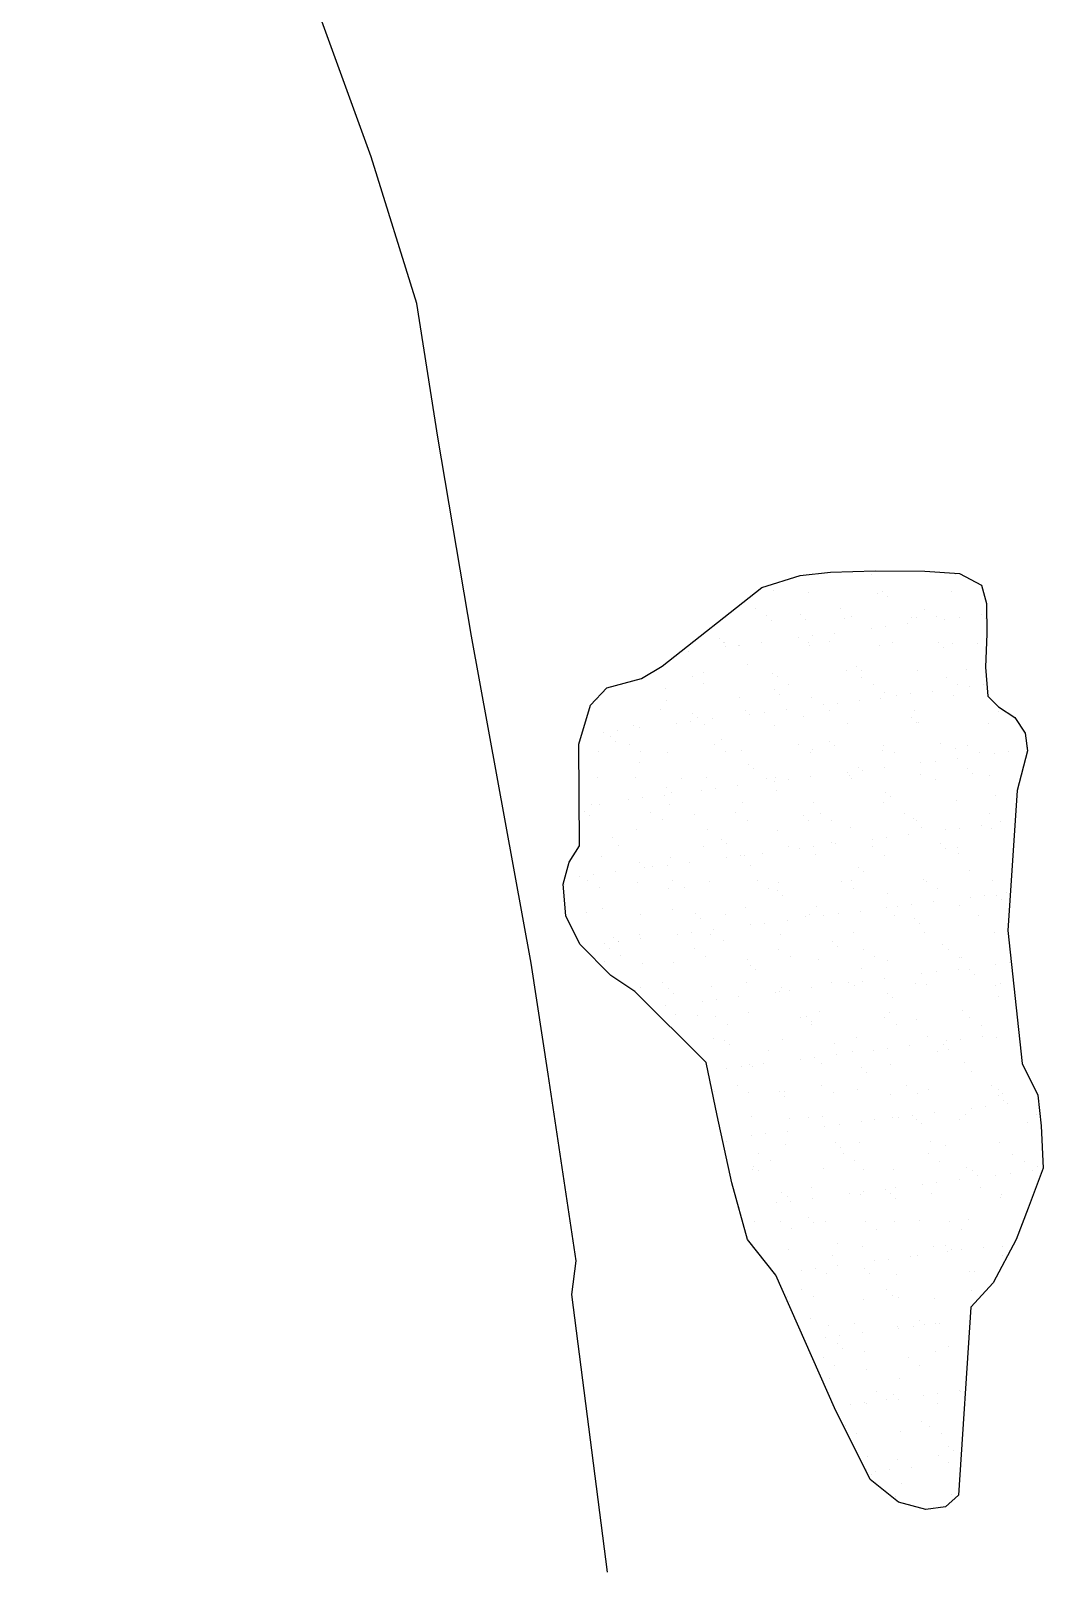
# Model space of a CAD drawing. Header units: metres. Extents: x 333536 to 337815, y 1785626 to 1790023.
# Drawn here: x 333536 to 334281, y 1787488 to 1788621 of the extents above; entities that cross this region are included whole.
import ezdxf

# ---------------------------------------------------------------- set-up
doc = ezdxf.new("R2010")
doc.units = ezdxf.units.M
doc.layers.add('SAND DUNES', color=42, linetype='Continuous')

msp = doc.modelspace()

# ---------------------------------------------------------------- linework, layer by layer
at = {"color": 3}
msp.add_lwpolyline([(333960.7, 1787486), (333934.5, 1787690.3), (333937.6, 1787715.2), (333916.9, 1787852.7), (333904.5, 1787934.4), (333860.7, 1788175), (333835.7, 1788321.5), (333820.4, 1788419.8), (333786.7, 1788527.8), (333698.5, 1788771), (333594.2, 1789058.5), (333536.2, 1789530.1)], dxfattribs=at)
at = {"layer": 'SAND DUNES'}
for p, q in [((334102.5, 1788219.6), (334124.9, 1788222.1)), ((334124.9, 1788222.1), (334157.8, 1788223)), ((334157.8, 1788223), (334194.3, 1788222.8)), ((334194.3, 1788222.8), (334219.8, 1788221.1)), ((334000.9, 1788153), (334074.3, 1788210.9)), ((334074.3, 1788210.9), (334102.5, 1788219.6)), ((334219.8, 1788221.1), (334236, 1788212.6)), ((334236, 1788212.6), (334239.5, 1788199.1)), ((334239.5, 1788199.1), (334239.9, 1788176.7)), ((334239.9, 1788176.7), (334238.8, 1788152.2)), ((333960.2, 1788137), (333985.8, 1788143.7)), ((333985.8, 1788143.7), (334000.9, 1788153)), ((334238.8, 1788152.2), (334240.7, 1788130.8)), ((333948.1, 1788124.1), (333960.2, 1788137)), ((333939.6, 1788095.4), (333948.1, 1788124.1)), ((334240.7, 1788130.8), (334248.5, 1788122.9)), ((334248.5, 1788122.9), (334260.5, 1788115)), ((334260.5, 1788115), (334268.2, 1788103.5)), ((334268.2, 1788103.5), (334269.7, 1788090.5)), ((333940.2, 1788020.6), (333939.6, 1788095.4)), ((334269.7, 1788090.5), (334262.2, 1788061.3)), ((334262.2, 1788061.3), (334255.4, 1787958.4)), ((333932.4, 1788008.7), (333940.2, 1788020.6)), ((333928.1, 1787992.5), (333932.4, 1788008.7)), ((333930, 1787969.1), (333928.1, 1787992.5)), ((333940.4, 1787948.2), (333930, 1787969.1)), ((334255.4, 1787958.4), (334265.8, 1787860.4)), ((333963.2, 1787925.1), (333940.4, 1787948.2)), ((333980.9, 1787913.5), (333963.2, 1787925.1)), ((334033.2, 1787861.1), (333980.9, 1787913.5)), ((334041.4, 1787822.2), (334033.2, 1787861.1)), ((334265.8, 1787860.4), (334277.4, 1787837.2)), ((334277.4, 1787837.2), (334279.9, 1787814.6)), ((334052.2, 1787772.5), (334041.4, 1787822.2)), ((334279.9, 1787814.6), (334281.4, 1787783.3)), ((334281.4, 1787783.3), (334270.4, 1787754)), ((334063.7, 1787730.9), (334052.2, 1787772.5)), ((334270.4, 1787754), (334261.5, 1787730.8)), ((334084.5, 1787704.7), (334063.7, 1787730.9)), ((334261.5, 1787730.8), (334244.6, 1787698.9)), ((334127.8, 1787607), (334084.5, 1787704.7)), ((334244.6, 1787698.9), (334228.2, 1787681.1)), ((334228.2, 1787681.1), (334218.9, 1787542.8)), ((334154, 1787554.3), (334127.8, 1787607)), ((334174.8, 1787537.5), (334154, 1787554.3)), ((334218.9, 1787542.8), (334209.4, 1787534.1)), ((334195, 1787532.2), (334174.8, 1787537.5)), ((334209.4, 1787534.1), (334195, 1787532.2))]:
    msp.add_line(p, q, dxfattribs=at)
at = {"layer": 'SAND DUNES', "linetype": 'Continuous'}
for p, q in [((334154.7, 1788220.3), (334154.7, 1788220.3)), ((334217, 1788220.1), (334217, 1788220.1)), ((334083.2, 1788208.9), (334083.2, 1788208.9)), ((334108.5, 1788206.9), (334108.5, 1788206.9)), ((334159.6, 1788206.4), (334159.6, 1788206.4)), ((334163.3, 1788207.8), (334163.3, 1788207.8)), ((334166.9, 1788204.4), (334166.9, 1788204.4)), ((334213.6, 1788208.1), (334213.6, 1788208.1)), ((334069.6, 1788195.3), (334069.6, 1788195.3)), ((334078, 1788189.9), (334078, 1788189.9)), ((334103, 1788190.6), (334103, 1788190.6)), ((334131.9, 1788195.1), (334131.9, 1788195.1)), ((334135.4, 1788188), (334135.4, 1788188)), ((334140.3, 1788189.7), (334140.3, 1788189.7)), ((334184.2, 1788188.4), (334184.2, 1788188.4)), ((334187.8, 1788188.4), (334187.8, 1788188.4)), ((334194.2, 1788194.9), (334194.2, 1788194.9)), ((334202.6, 1788189.5), (334202.6, 1788189.5)), ((334219.4, 1788188.7), (334219.4, 1788188.7)), ((334235.7, 1788190.8), (334235.7, 1788190.8)), ((334238.9, 1788187.9), (334238.9, 1788187.9)), ((334081.4, 1788186.4), (334081.4, 1788186.4)), ((334106.7, 1788187.2), (334106.7, 1788187.2)), ((334127.9, 1788177.2), (334127.9, 1788177.2)), ((334155.1, 1788180.6), (334155.1, 1788180.6)), ((334165.5, 1788181.9), (334165.5, 1788181.9)), ((334181.8, 1788184), (334181.8, 1788184)), ((334209, 1788187.4), (334209, 1788187.4)), ((334042.8, 1788173.4), (334042.8, 1788173.4)), ((334046, 1788170.6), (334046, 1788170.6)), ((334046.5, 1788170), (334046.5, 1788170)), ((334047.4, 1788167.1), (334047.4, 1788167.1)), ((334057.2, 1788168), (334057.2, 1788168)), ((334057.8, 1788168.4), (334057.8, 1788168.4)), ((334074, 1788170.4), (334074, 1788170.4)), ((334101.2, 1788173.8), (334101.2, 1788173.8)), ((334108.3, 1788170.4), (334108.3, 1788170.4)), ((334109.5, 1788168.4), (334109.5, 1788168.4)), ((334111.6, 1788175.2), (334111.6, 1788175.2)), ((334124, 1788171.1), (334124, 1788171.1)), ((334160.7, 1788167.9), (334160.7, 1788167.9)), ((334170.6, 1788170.2), (334170.6, 1788170.2)), ((334204.1, 1788170), (334204.1, 1788170)), ((334207.7, 1788166.6), (334207.7, 1788166.6)), ((334214.7, 1788169.5), (334214.7, 1788169.5)), ((334232.8, 1788169.9), (334232.8, 1788169.9)), ((334020.2, 1788163.6), (334020.2, 1788163.6)), ((334063.8, 1788153.9), (334063.8, 1788153.9)), ((334023.2, 1788145.4), (334023.2, 1788145.4)), ((334031.3, 1788148.4), (334031.3, 1788148.4)), ((334082.4, 1788147.8), (334082.4, 1788147.8)), ((334085.5, 1788145.2), (334085.5, 1788145.2)), ((334136.4, 1788149.5), (334136.4, 1788149.5)), ((334143.8, 1788152.8), (334143.8, 1788152.8)), ((334147.5, 1788149.4), (334147.5, 1788149.4)), ((334147.8, 1788144.9), (334147.8, 1788144.9)), ((334188.8, 1788149.9), (334188.8, 1788149.9)), ((334210.1, 1788144.7), (334210.1, 1788144.7)), ((334225, 1788150.6), (334225, 1788150.6)), ((334003.6, 1788136.7), (334003.6, 1788136.7)), ((334031.6, 1788140), (334031.6, 1788140)), ((334083.6, 1788135.6), (334083.6, 1788135.6)), ((334087.3, 1788132.2), (334087.3, 1788132.2)), ((334093.9, 1788139.7), (334093.9, 1788139.7)), ((334156.2, 1788139.5), (334156.2, 1788139.5)), ((334164.8, 1788133.3), (334164.8, 1788133.3)), ((334173.3, 1788131.2), (334173.3, 1788131.2)), ((334183.7, 1788132.5), (334183.7, 1788132.5)), ((334200, 1788134.5), (334200, 1788134.5)), ((334218.5, 1788139.3), (334218.5, 1788139.3)), ((334227.1, 1788138), (334227.1, 1788138)), ((334237.6, 1788139.3), (334237.6, 1788139.3)), ((333953, 1788128.4), (333953, 1788128.4)), ((333999.6, 1788120.7), (333999.6, 1788120.7)), ((334004.2, 1788127.8), (334004.2, 1788127.8)), ((334058.2, 1788129.5), (334058.2, 1788129.5)), ((334061.9, 1788120.5), (334061.9, 1788120.5)), ((334092.2, 1788121), (334092.2, 1788121)), ((334110.6, 1788129.9), (334110.6, 1788129.9)), ((334119.4, 1788124.4), (334119.4, 1788124.4)), ((334124.2, 1788120.2), (334124.2, 1788120.2)), ((334129.8, 1788125.7), (334129.8, 1788125.7)), ((334146.1, 1788127.8), (334146.1, 1788127.8)), ((334161.7, 1788129.3), (334161.7, 1788129.3)), ((334186.4, 1788120), (334186.4, 1788120)), ((334215.7, 1788131), (334215.7, 1788131)), ((333980, 1788109.5), (333980, 1788109.5)), ((334011.6, 1788110.8), (334011.6, 1788110.8)), ((334022.1, 1788112.1), (334022.1, 1788112.1)), ((334023.4, 1788118.3), (334023.4, 1788118.3)), ((334027.1, 1788114.9), (334027.1, 1788114.9)), ((334032.3, 1788109.8), (334032.3, 1788109.8)), ((334038.3, 1788114.2), (334038.3, 1788114.2)), ((334065.5, 1788117.6), (334065.5, 1788117.6)), ((334075.9, 1788118.9), (334075.9, 1788118.9)), ((334083.5, 1788109.3), (334083.5, 1788109.3)), ((334104.6, 1788116.1), (334104.6, 1788116.1)), ((334137.5, 1788111), (334137.5, 1788111)), ((334184.6, 1788115), (334184.6, 1788115)), ((334188.3, 1788111.6), (334188.3, 1788111.6)), ((334189.8, 1788111.3), (334189.8, 1788111.3)), ((334241, 1788110.8), (334241, 1788110.8)), ((334248.7, 1788119.8), (334248.7, 1788119.8)), ((333957.8, 1788104), (333957.8, 1788104)), ((333963.2, 1788101.1), (333963.2, 1788101.1)), ((333966.8, 1788097.7), (333966.8, 1788097.7)), ((333968.2, 1788105.3), (333968.2, 1788105.3)), ((333984.5, 1788107.4), (333984.5, 1788107.4)), ((334044.4, 1788098.9), (334044.4, 1788098.9)), ((334124.4, 1788097.8), (334124.4, 1788097.8)), ((333954.1, 1788089.8), (333954.1, 1788089.8)), ((333976.8, 1788095.5), (333976.8, 1788095.5)), ((333985.2, 1788090), (333985.2, 1788090)), ((334005.2, 1788089.3), (334005.2, 1788089.3)), ((334039.1, 1788095.2), (334039.1, 1788095.2)), ((334047.5, 1788089.8), (334047.5, 1788089.8)), ((334059.2, 1788090.9), (334059.2, 1788090.9)), ((334101.4, 1788095), (334101.4, 1788095)), ((334109.8, 1788089.6), (334109.8, 1788089.6)), ((334111.6, 1788091.3), (334111.6, 1788091.3)), ((334128.1, 1788094.4), (334128.1, 1788094.4)), ((334162.8, 1788090.8), (334162.8, 1788090.8)), ((334163.7, 1788094.8), (334163.7, 1788094.8)), ((334172.1, 1788089.3), (334172.1, 1788089.3)), ((334205.6, 1788095.6), (334205.6, 1788095.6)), ((334216.8, 1788092.4), (334216.8, 1788092.4)), ((334225.9, 1788094.5), (334225.9, 1788094.5)), ((334234.3, 1788089.1), (334234.3, 1788089.1)), ((334245.3, 1788088.5), (334245.3, 1788088.5)), ((334255.7, 1788089.8), (334255.7, 1788089.8)), ((334269.1, 1788092.8), (334269.1, 1788092.8)), ((333984.2, 1788081.7), (333984.2, 1788081.7)), ((334064.2, 1788080.6), (334064.2, 1788080.6)), ((334067.8, 1788077.2), (334067.8, 1788077.2)), ((334137.6, 1788074.9), (334137.6, 1788074.9)), ((334145.4, 1788078.3), (334145.4, 1788078.3)), ((334148, 1788076.2), (334148, 1788076.2)), ((334164.2, 1788078.3), (334164.2, 1788078.3)), ((334191.4, 1788081.7), (334191.4, 1788081.7)), ((334201.9, 1788083), (334201.9, 1788083)), ((334218.1, 1788085.1), (334218.1, 1788085.1)), ((334225.4, 1788077.2), (334225.4, 1788077.2)), ((333953.2, 1788070.8), (333953.2, 1788070.8)), ((333981, 1788070.9), (333981, 1788070.9)), ((334004, 1788063.3), (334004, 1788063.3)), ((334015.5, 1788070.5), (334015.5, 1788070.5)), ((334033.4, 1788071.3), (334033.4, 1788071.3)), ((334056.5, 1788064.7), (334056.5, 1788064.7)), ((334077.7, 1788070.3), (334077.7, 1788070.3)), ((334083.7, 1788068.1), (334083.7, 1788068.1)), ((334084.5, 1788070.8), (334084.5, 1788070.8)), ((334094.1, 1788069.5), (334094.1, 1788069.5)), ((334110.4, 1788071.5), (334110.4, 1788071.5)), ((334138.5, 1788072.4), (334138.5, 1788072.4)), ((334140, 1788070.1), (334140, 1788070.1)), ((334190.9, 1788072.8), (334190.9, 1788072.8)), ((334202.3, 1788069.8), (334202.3, 1788069.8)), ((334229.1, 1788073.8), (334229.1, 1788073.8)), ((334242.1, 1788072.3), (334242.1, 1788072.3)), ((333975.9, 1788054.6), (333975.9, 1788054.6)), ((333986.4, 1788055.9), (333986.4, 1788055.9)), ((334002.6, 1788057.9), (334002.6, 1788057.9)), ((334007.6, 1788059.9), (334007.6, 1788059.9)), ((334029.8, 1788061.4), (334029.8, 1788061.4)), ((334040.2, 1788062.7), (334040.2, 1788062.7)), ((334060.3, 1788052.4), (334060.3, 1788052.4)), ((334085.2, 1788061.1), (334085.2, 1788061.1)), ((334112.6, 1788052.8), (334112.6, 1788052.8)), ((334163.8, 1788052.2), (334163.8, 1788052.2)), ((334165.2, 1788060), (334165.2, 1788060)), ((334168.9, 1788056.6), (334168.9, 1788056.6)), ((334217.8, 1788053.9), (334217.8, 1788053.9)), ((334246.4, 1788057.8), (334246.4, 1788057.8)), ((333943.7, 1788046.1), (333943.7, 1788046.1)), ((333947.4, 1788042.7), (333947.4, 1788042.7)), ((333948.8, 1788051.1), (333948.8, 1788051.1)), ((333955.1, 1788051.3), (333955.1, 1788051.3)), ((333992.7, 1788045.3), (333992.7, 1788045.3)), ((334006.3, 1788050.7), (334006.3, 1788050.7)), ((334024.9, 1788043.9), (334024.9, 1788043.9)), ((334055, 1788045.1), (334055, 1788045.1)), ((334105, 1788042.8), (334105, 1788042.8)), ((334117.2, 1788044.8), (334117.2, 1788044.8)), ((334179.5, 1788044.6), (334179.5, 1788044.6)), ((334241.8, 1788044.4), (334241.8, 1788044.4)), ((333982, 1788032.4), (333982, 1788032.4)), ((334001.1, 1788039.9), (334001.1, 1788039.9)), ((334034.4, 1788032.7), (334034.4, 1788032.7)), ((334063.4, 1788039.6), (334063.4, 1788039.6)), ((334085.6, 1788032.2), (334085.6, 1788032.2)), ((334108.6, 1788039.4), (334108.6, 1788039.4)), ((334125.7, 1788039.4), (334125.7, 1788039.4)), ((334139.6, 1788033.9), (334139.6, 1788033.9)), ((334186.2, 1788040.5), (334186.2, 1788040.5)), ((334187.9, 1788039.2), (334187.9, 1788039.2)), ((334191.9, 1788034.2), (334191.9, 1788034.2)), ((334209.6, 1788032.3), (334209.6, 1788032.3)), ((334220, 1788033.6), (334220, 1788033.6)), ((334236.3, 1788035.6), (334236.3, 1788035.6)), ((334243.1, 1788033.7), (334243.1, 1788033.7)), ((334250.2, 1788038.9), (334250.2, 1788038.9)), ((333964.7, 1788026.7), (333964.7, 1788026.7)), ((333969.1, 1788020.6), (333969.1, 1788020.6)), ((334031.3, 1788020.4), (334031.3, 1788020.4)), ((334044.7, 1788025.5), (334044.7, 1788025.5)), ((334048.4, 1788022.1), (334048.4, 1788022.1)), ((334093.6, 1788020.1), (334093.6, 1788020.1)), ((334101.9, 1788018.7), (334101.9, 1788018.7)), ((334112.3, 1788020), (334112.3, 1788020)), ((334125.9, 1788023.3), (334125.9, 1788023.3)), ((334128.5, 1788022), (334128.5, 1788022)), ((334155.7, 1788025.5), (334155.7, 1788025.5)), ((334155.9, 1788019.9), (334155.9, 1788019.9)), ((334166.1, 1788026.8), (334166.1, 1788026.8)), ((334182.4, 1788028.8), (334182.4, 1788028.8)), ((334206, 1788022.2), (334206, 1788022.2)), ((334209.6, 1788018.8), (334209.6, 1788018.8)), ((334218.2, 1788019.7), (334218.2, 1788019.7)), ((333956.2, 1788012.7), (333956.2, 1788012.7)), ((333984.5, 1788008.3), (333984.5, 1788008.3)), ((334007.3, 1788012.2), (334007.3, 1788012.2)), ((334020.8, 1788008.5), (334020.8, 1788008.5)), ((334048, 1788011.9), (334048, 1788011.9)), ((334058.4, 1788013.2), (334058.4, 1788013.2)), ((334061.3, 1788013.8), (334061.3, 1788013.8)), ((334074.7, 1788015.3), (334074.7, 1788015.3)), ((334113.7, 1788014.2), (334113.7, 1788014.2)), ((334164.9, 1788013.7), (334164.9, 1788013.7)), ((334218.9, 1788015.3), (334218.9, 1788015.3)), ((333940.2, 1787998.3), (333940.2, 1787998.3)), ((333946.3, 1787995.3), (333946.3, 1787995.3)), ((333950.6, 1787999.6), (333950.6, 1787999.6)), ((333966.9, 1788001.7), (333966.9, 1788001.7)), ((333988.2, 1788004.9), (333988.2, 1788004.9)), ((333994.1, 1788005.1), (333994.1, 1788005.1)), ((334004.5, 1788006.4), (334004.5, 1788006.4)), ((334065.7, 1788006.1), (334065.7, 1788006.1)), ((334140.6, 1787995.3), (334140.6, 1787995.3)), ((334145.7, 1788005), (334145.7, 1788005)), ((334149.4, 1788001.6), (334149.4, 1788001.6)), ((334193, 1787995.7), (334193, 1787995.7)), ((334226.9, 1788002.8), (334226.9, 1788002.8)), ((333929.1, 1787992.2), (333929.1, 1787992.2)), ((333954.7, 1787989.9), (333954.7, 1787989.9)), ((333983.1, 1787993.8), (333983.1, 1787993.8)), ((334005.5, 1787988.9), (334005.5, 1787988.9)), ((334008.6, 1787995.1), (334008.6, 1787995.1)), ((334017, 1787989.7), (334017, 1787989.7)), ((334035.4, 1787994.2), (334035.4, 1787994.2)), ((334070.8, 1787994.9), (334070.8, 1787994.9)), ((334079.2, 1787989.5), (334079.2, 1787989.5)), ((334085.5, 1787987.8), (334085.5, 1787987.8)), ((334086.6, 1787993.7), (334086.6, 1787993.7)), ((334089.2, 1787984.4), (334089.2, 1787984.4)), ((334133.1, 1787994.7), (334133.1, 1787994.7)), ((334141.5, 1787989.2), (334141.5, 1787989.2)), ((334166.7, 1787985.5), (334166.7, 1787985.5)), ((334195.4, 1787994.4), (334195.4, 1787994.4)), ((334203.8, 1787989), (334203.8, 1787989)), ((334238.2, 1787984.1), (334238.2, 1787984.1)), ((334244.1, 1787995.2), (334244.1, 1787995.2)), ((334246.8, 1787984.4), (334246.8, 1787984.4)), ((334254.5, 1787986.2), (334254.5, 1787986.2)), ((334257.7, 1787994.2), (334257.7, 1787994.2)), ((333957.2, 1787974.2), (333957.2, 1787974.2)), ((334008.4, 1787973.7), (334008.4, 1787973.7)), ((334062.4, 1787975.3), (334062.4, 1787975.3)), ((334114.7, 1787975.7), (334114.7, 1787975.7)), ((334165.9, 1787975.2), (334165.9, 1787975.2)), ((334173.9, 1787976), (334173.9, 1787976)), ((334184.3, 1787977.3), (334184.3, 1787977.3)), ((334200.6, 1787979.4), (334200.6, 1787979.4)), ((334219.9, 1787976.8), (334219.9, 1787976.8)), ((334227.8, 1787982.8), (334227.8, 1787982.8)), ((334250.4, 1787981), (334250.4, 1787981)), ((333945.3, 1787971.7), (333945.3, 1787971.7)), ((333984.9, 1787970.4), (333984.9, 1787970.4)), ((334025.3, 1787970.5), (334025.3, 1787970.5)), ((334029, 1787967.1), (334029, 1787967.1)), ((334047.2, 1787970.2), (334047.2, 1787970.2)), ((334066.1, 1787962.4), (334066.1, 1787962.4)), ((334076.6, 1787963.8), (334076.6, 1787963.8)), ((334092.8, 1787965.8), (334092.8, 1787965.8)), ((334106.5, 1787968.3), (334106.5, 1787968.3)), ((334109.5, 1787970), (334109.5, 1787970)), ((334120, 1787969.2), (334120, 1787969.2)), ((334130.4, 1787970.5), (334130.4, 1787970.5)), ((334146.7, 1787972.6), (334146.7, 1787972.6)), ((334171.8, 1787969.7), (334171.8, 1787969.7)), ((334186.5, 1787967.2), (334186.5, 1787967.2)), ((334190.2, 1787963.8), (334190.2, 1787963.8)), ((334234.1, 1787969.5), (334234.1, 1787969.5)), ((333965.1, 1787953.3), (333965.1, 1787953.3)), ((333968.8, 1787950.2), (333968.8, 1787950.2)), ((333984.1, 1787955.3), (333984.1, 1787955.3)), ((333985.1, 1787952.2), (333985.1, 1787952.2)), ((334012.3, 1787955.6), (334012.3, 1787955.6)), ((334022.7, 1787957), (334022.7, 1787957)), ((334036.5, 1787955.7), (334036.5, 1787955.7)), ((334039, 1787959), (334039, 1787959)), ((334046.3, 1787951.1), (334046.3, 1787951.1)), ((334087.7, 1787955.1), (334087.7, 1787955.1)), ((334126.3, 1787950), (334126.3, 1787950)), ((334141.7, 1787956.8), (334141.7, 1787956.8)), ((334194, 1787957.2), (334194, 1787957.2)), ((334245.2, 1787956.6), (334245.2, 1787956.6)), ((333958.4, 1787948.9), (333958.4, 1787948.9)), ((333962.2, 1787945.2), (333962.2, 1787945.2)), ((333968.8, 1787949.9), (333968.8, 1787949.9)), ((333970.6, 1787939.8), (333970.6, 1787939.8)), ((334024.4, 1787944.9), (334024.4, 1787944.9)), ((334032.8, 1787939.5), (334032.8, 1787939.5)), ((334086.7, 1787944.7), (334086.7, 1787944.7)), ((334095.1, 1787939.3), (334095.1, 1787939.3)), ((334130, 1787946.6), (334130, 1787946.6)), ((334149, 1787944.5), (334149, 1787944.5)), ((334157.4, 1787939.1), (334157.4, 1787939.1)), ((334207.5, 1787947.7), (334207.5, 1787947.7)), ((334211.3, 1787944.3), (334211.3, 1787944.3)), ((334219.7, 1787938.8), (334219.7, 1787938.8)), ((333958.2, 1787935.6), (333958.2, 1787935.6)), ((333986.1, 1787933.9), (333986.1, 1787933.9)), ((334009.4, 1787935.1), (334009.4, 1787935.1)), ((334063.4, 1787936.8), (334063.4, 1787936.8)), ((334066.1, 1787932.7), (334066.1, 1787932.7)), ((334069.8, 1787929.3), (334069.8, 1787929.3)), ((334115.8, 1787937.1), (334115.8, 1787937.1)), ((334147.3, 1787930.5), (334147.3, 1787930.5)), ((334166.9, 1787936.6), (334166.9, 1787936.6)), ((334202.5, 1787927.9), (334202.5, 1787927.9)), ((334218.7, 1787929.9), (334218.7, 1787929.9)), ((334221, 1787938.3), (334221, 1787938.3)), ((334227.3, 1787929.4), (334227.3, 1787929.4)), ((334245.9, 1787933.4), (334245.9, 1787933.4)), ((334256.4, 1787934.7), (334256.4, 1787934.7)), ((333985.2, 1787916.7), (333985.2, 1787916.7)), ((334000.8, 1787920.2), (334000.8, 1787920.2)), ((334037.5, 1787917.1), (334037.5, 1787917.1)), ((334063.1, 1787920), (334063.1, 1787920)), ((334088.7, 1787916.6), (334088.7, 1787916.6)), ((334111, 1787916.3), (334111, 1787916.3)), ((334125.4, 1787919.8), (334125.4, 1787919.8)), ((334138.2, 1787919.8), (334138.2, 1787919.8)), ((334142.7, 1787918.2), (334142.7, 1787918.2)), ((334148.6, 1787921.1), (334148.6, 1787921.1)), ((334164.9, 1787923.1), (334164.9, 1787923.1)), ((334187.7, 1787919.6), (334187.7, 1787919.6)), ((334192.1, 1787926.6), (334192.1, 1787926.6)), ((334195.1, 1787918.6), (334195.1, 1787918.6)), ((334231, 1787926), (334231, 1787926)), ((334246.2, 1787918.1), (334246.2, 1787918.1)), ((334249.9, 1787919.3), (334249.9, 1787919.3)), ((334005.9, 1787915.5), (334005.9, 1787915.5)), ((334009.5, 1787912.1), (334009.5, 1787912.1)), ((334030.4, 1787906.2), (334030.4, 1787906.2)), ((334040.9, 1787907.5), (334040.9, 1787907.5)), ((334057.1, 1787909.6), (334057.1, 1787909.6)), ((334084.3, 1787913), (334084.3, 1787913)), ((334087.1, 1787913.3), (334087.1, 1787913.3)), ((334094.7, 1787914.3), (334094.7, 1787914.3)), ((334167.1, 1787912.2), (334167.1, 1787912.2)), ((334170.8, 1787908.8), (334170.8, 1787908.8)), ((334248.3, 1787910), (334248.3, 1787910)), ((334003.3, 1787902.8), (334003.3, 1787902.8)), ((334010.5, 1787896.6), (334010.5, 1787896.6)), ((334026.9, 1787896.1), (334026.9, 1787896.1)), ((334040.3, 1787894.8), (334040.3, 1787894.8)), ((334064.5, 1787898.2), (334064.5, 1787898.2)), ((334102.6, 1787894.5), (334102.6, 1787894.5)), ((334106.9, 1787895), (334106.9, 1787895)), ((334116.8, 1787898.6), (334116.8, 1787898.6)), ((334164.9, 1787894.3), (334164.9, 1787894.3)), ((334168, 1787898.1), (334168, 1787898.1)), ((334222, 1787899.7), (334222, 1787899.7)), ((334227.2, 1787894.1), (334227.2, 1787894.1)), ((334048.7, 1787889.4), (334048.7, 1787889.4)), ((334110.5, 1787891.6), (334110.5, 1787891.6)), ((334111, 1787889.1), (334111, 1787889.1)), ((334173.3, 1787888.9), (334173.3, 1787888.9)), ((334188.1, 1787892.7), (334188.1, 1787892.7)), ((334235.6, 1787888.7), (334235.6, 1787888.7)), ((334038.6, 1787878.6), (334038.6, 1787878.6)), ((334046.7, 1787877.7), (334046.7, 1787877.7)), ((334050.3, 1787874.3), (334050.3, 1787874.3)), ((334089.7, 1787878), (334089.7, 1787878)), ((334127.9, 1787875.5), (334127.9, 1787875.5)), ((334143.8, 1787879.7), (334143.8, 1787879.7)), ((334166.8, 1787871.6), (334166.8, 1787871.6)), ((334183, 1787873.7), (334183, 1787873.7)), ((334196.1, 1787880.1), (334196.1, 1787880.1)), ((334207.9, 1787874.4), (334207.9, 1787874.4)), ((334210.2, 1787877.1), (334210.2, 1787877.1)), ((334211.5, 1787871), (334211.5, 1787871)), ((334220.6, 1787878.4), (334220.6, 1787878.4)), ((334236.9, 1787880.5), (334236.9, 1787880.5)), ((334247.3, 1787879.5), (334247.3, 1787879.5)), ((334065.5, 1787859.7), (334065.5, 1787859.7)), ((334075.3, 1787860.1), (334075.3, 1787860.1)), ((334079, 1787869.8), (334079, 1787869.8)), ((334102.5, 1787863.5), (334102.5, 1787863.5)), ((334112.9, 1787864.8), (334112.9, 1787864.8)), ((334117.9, 1787860.1), (334117.9, 1787860.1)), ((334129.2, 1787866.9), (334129.2, 1787866.9)), ((334141.3, 1787869.6), (334141.3, 1787869.6)), ((334156.4, 1787870.3), (334156.4, 1787870.3)), ((334169, 1787859.5), (334169, 1787859.5)), ((334203.5, 1787869.4), (334203.5, 1787869.4)), ((334223.1, 1787861.2), (334223.1, 1787861.2)), ((334048.6, 1787856.7), (334048.6, 1787856.7)), ((334059, 1787858), (334059, 1787858)), ((334067.6, 1787858.3), (334067.6, 1787858.3)), ((334147.7, 1787857.2), (334147.7, 1787857.2)), ((334151.3, 1787853.8), (334151.3, 1787853.8)), ((334228.9, 1787854.9), (334228.9, 1787854.9)), ((334039.6, 1787840), (334039.6, 1787840)), ((334056.2, 1787844.6), (334056.2, 1787844.6)), ((334064.6, 1787839.2), (334064.6, 1787839.2)), ((334087.4, 1787839.9), (334087.4, 1787839.9)), ((334090.8, 1787839.5), (334090.8, 1787839.5)), ((334118.5, 1787844.4), (334118.5, 1787844.4)), ((334126.9, 1787839), (334126.9, 1787839)), ((334144.8, 1787841.2), (334144.8, 1787841.2)), ((334168.6, 1787837.7), (334168.6, 1787837.7)), ((334180.7, 1787844.1), (334180.7, 1787844.1)), ((334189.2, 1787838.7), (334189.2, 1787838.7)), ((334197.2, 1787841.5), (334197.2, 1787841.5)), ((334243, 1787843.9), (334243, 1787843.9)), ((334248.3, 1787841), (334248.3, 1787841)), ((334251.4, 1787838.5), (334251.4, 1787838.5)), ((334091.1, 1787836.5), (334091.1, 1787836.5)), ((334228.4, 1787827.6), (334228.4, 1787827.6)), ((334238.8, 1787829), (334238.8, 1787829)), ((334248.7, 1787836.6), (334248.7, 1787836.6)), ((334252.3, 1787833.2), (334252.3, 1787833.2)), ((334255.1, 1787831), (334255.1, 1787831)), ((334066.6, 1787821.1), (334066.6, 1787821.1)), ((334094.8, 1787819.7), (334094.8, 1787819.7)), ((334108.4, 1787820.5), (334108.4, 1787820.5)), ((334118.9, 1787821.5), (334118.9, 1787821.5)), ((334131.1, 1787815.4), (334131.1, 1787815.4)), ((334147.3, 1787817.4), (334147.3, 1787817.4)), ((334157.1, 1787819.4), (334157.1, 1787819.4)), ((334170.1, 1787821), (334170.1, 1787821)), ((334174.5, 1787820.9), (334174.5, 1787820.9)), ((334184.9, 1787822.2), (334184.9, 1787822.2)), ((334188.4, 1787819.4), (334188.4, 1787819.4)), ((334192.1, 1787816), (334192.1, 1787816)), ((334201.2, 1787824.2), (334201.2, 1787824.2)), ((334219.4, 1787819.2), (334219.4, 1787819.2)), ((334224.1, 1787822.6), (334224.1, 1787822.6)), ((334269.6, 1787817.2), (334269.6, 1787817.2)), ((334276.5, 1787823), (334276.5, 1787823)), ((334048.2, 1787803.3), (334048.2, 1787803.3)), ((334066.8, 1787807.3), (334066.8, 1787807.3)), ((334077.2, 1787808.6), (334077.2, 1787808.6)), ((334093.5, 1787810.6), (334093.5, 1787810.6)), ((334120.6, 1787814.1), (334120.6, 1787814.1)), ((334198.2, 1787803), (334198.2, 1787803)), ((334072.1, 1787794.4), (334072.1, 1787794.4)), ((334091.8, 1787801), (334091.8, 1787801)), ((334128.2, 1787802.2), (334128.2, 1787802.2)), ((334131.9, 1787798.8), (334131.9, 1787798.8)), ((334134.3, 1787794.2), (334134.3, 1787794.2)), ((334145.9, 1787802.6), (334145.9, 1787802.6)), ((334196.6, 1787794), (334196.6, 1787794)), ((334209.4, 1787799.9), (334209.4, 1787799.9)), ((334249.4, 1787802.5), (334249.4, 1787802.5)), ((334258.9, 1787793.7), (334258.9, 1787793.7)), ((334067.6, 1787782.6), (334067.6, 1787782.6)), ((334068, 1787784.9), (334068, 1787784.9)), ((334071.7, 1787781.5), (334071.7, 1787781.5)), ((334080.5, 1787789), (334080.5, 1787789)), ((334120, 1787783), (334120, 1787783)), ((334142.7, 1787788.8), (334142.7, 1787788.8)), ((334149.2, 1787782.7), (334149.2, 1787782.7)), ((334171.1, 1787782.4), (334171.1, 1787782.4)), ((334205, 1787788.6), (334205, 1787788.6)), ((334225.2, 1787784.1), (334225.2, 1787784.1)), ((334229.2, 1787781.6), (334229.2, 1787781.6)), ((334267.3, 1787788.3), (334267.3, 1787788.3)), ((334273.2, 1787781.6), (334273.2, 1787781.6)), ((334277.5, 1787784.5), (334277.5, 1787784.5)), ((334110.7, 1787769.5), (334110.7, 1787769.5)), ((334173, 1787769.3), (334173, 1787769.3)), ((334192.7, 1787771.4), (334192.7, 1787771.4)), ((334203.1, 1787772.7), (334203.1, 1787772.7)), ((334219.4, 1787774.8), (334219.4, 1787774.8)), ((334232.9, 1787778.2), (334232.9, 1787778.2)), ((334235.3, 1787769), (334235.3, 1787769)), ((334246.6, 1787778.2), (334246.6, 1787778.2)), ((334257, 1787779.5), (334257, 1787779.5)), ((334084.9, 1787757.8), (334084.9, 1787757.8)), ((334089, 1787765.5), (334089, 1787765.5)), ((334092.9, 1787762.4), (334092.9, 1787762.4)), ((334095.4, 1787759.1), (334095.4, 1787759.1)), ((334111.6, 1787761.2), (334111.6, 1787761.2)), ((334138.8, 1787764.6), (334138.8, 1787764.6)), ((334146.9, 1787764.1), (334146.9, 1787764.1)), ((334149.2, 1787765.9), (334149.2, 1787765.9)), ((334165.5, 1787768), (334165.5, 1787768)), ((334169, 1787764.4), (334169, 1787764.4)), ((334172.7, 1787761), (334172.7, 1787761)), ((334199.3, 1787764.4), (334199.3, 1787764.4)), ((334250.2, 1787762.1), (334250.2, 1787762.1)), ((334250.4, 1787763.9), (334250.4, 1787763.9)), ((334057.8, 1787754.4), (334057.8, 1787754.4)), ((334108.8, 1787747.1), (334108.8, 1787747.1)), ((334068.7, 1787744), (334068.7, 1787744)), ((334087.9, 1787744.3), (334087.9, 1787744.3)), ((334096.3, 1787738.8), (334096.3, 1787738.8)), ((334112.5, 1787743.7), (334112.5, 1787743.7)), ((334121, 1787744.4), (334121, 1787744.4)), ((334150.2, 1787744), (334150.2, 1787744)), ((334158.6, 1787738.6), (334158.6, 1787738.6)), ((334172.2, 1787743.9), (334172.2, 1787743.9)), ((334190, 1787744.9), (334190, 1787744.9)), ((334212.5, 1787743.8), (334212.5, 1787743.8)), ((334220.9, 1787738.4), (334220.9, 1787738.4)), ((334226.2, 1787745.5), (334226.2, 1787745.5)), ((334093.9, 1787723.9), (334093.9, 1787723.9)), ((334129.8, 1787727.7), (334129.8, 1787727.7)), ((334148, 1787725.5), (334148, 1787725.5)), ((334200.3, 1787725.9), (334200.3, 1787725.9)), ((334209.8, 1787726.6), (334209.8, 1787726.6)), ((334237.5, 1787725.3), (334237.5, 1787725.3)), ((334251.5, 1787725.4), (334251.5, 1787725.4)), ((334126.6, 1787719.3), (334126.6, 1787719.3)), ((334157, 1787715.2), (334157, 1787715.2)), ((334167.4, 1787716.5), (334167.4, 1787716.5)), ((334183.7, 1787718.5), (334183.7, 1787718.5)), ((334188.9, 1787719.1), (334188.9, 1787719.1)), ((334210.9, 1787721.9), (334210.9, 1787721.9)), ((334213.5, 1787723.2), (334213.5, 1787723.2)), ((334221.3, 1787723.3), (334221.3, 1787723.3)), ((334251.2, 1787718.9), (334251.2, 1787718.9)), ((334103.1, 1787708.4), (334103.1, 1787708.4)), ((334113.5, 1787709.7), (334113.5, 1787709.7)), ((334122.1, 1787705.9), (334122.1, 1787705.9)), ((334129.8, 1787711.7), (334129.8, 1787711.7)), ((334149.6, 1787709.4), (334149.6, 1787709.4)), ((334153.2, 1787706), (334153.2, 1787706)), ((334173.2, 1787705.4), (334173.2, 1787705.4)), ((334227.3, 1787707), (334227.3, 1787707)), ((334230.8, 1787707.1), (334230.8, 1787707.1)), ((334103.8, 1787694.1), (334103.8, 1787694.1)), ((334166.1, 1787693.9), (334166.1, 1787693.9)), ((334170.6, 1787689.9), (334170.6, 1787689.9)), ((334228.4, 1787693.6), (334228.4, 1787693.6)), ((334093, 1787688.7), (334093, 1787688.7)), ((334095, 1787685.3), (334095, 1787685.3)), ((334112.2, 1787688.7), (334112.2, 1787688.7)), ((334149, 1787687), (334149, 1787687)), ((334174.5, 1787688.4), (334174.5, 1787688.4)), ((334201.4, 1787687.4), (334201.4, 1787687.4)), ((334110.3, 1787672.7), (334110.3, 1787672.7)), ((334123.1, 1787667.3), (334123.1, 1787667.3)), ((334142.5, 1787669.2), (334142.5, 1787669.2)), ((334185.6, 1787667), (334185.6, 1787667)), ((334190.4, 1787671.6), (334190.4, 1787671.6)), ((334194, 1787668.2), (334194, 1787668.2)), ((334201.8, 1787669.1), (334201.8, 1787669.1)), ((334204.8, 1787668.9), (334204.8, 1787668.9)), ((334121.3, 1787658.9), (334121.3, 1787658.9)), ((334131.7, 1787660.2), (334131.7, 1787660.2)), ((334148, 1787662.3), (334148, 1787662.3)), ((334174.3, 1787666.8), (334174.3, 1787666.8)), ((334175.1, 1787665.7), (334175.1, 1787665.7)), ((334130.1, 1787654.3), (334130.1, 1787654.3)), ((334133.8, 1787650.9), (334133.8, 1787650.9)), ((334150.1, 1787648.4), (334150.1, 1787648.4)), ((334202.4, 1787648.8), (334202.4, 1787648.8)), ((334211.3, 1787652.1), (334211.3, 1787652.1)), ((334119.7, 1787643.9), (334119.7, 1787643.9)), ((334128.1, 1787638.5), (334128.1, 1787638.5)), ((334151.1, 1787634.9), (334151.1, 1787634.9)), ((334182, 1787643.7), (334182, 1787643.7)), ((334190.4, 1787638.3), (334190.4, 1787638.3)), ((334124.2, 1787628.8), (334124.2, 1787628.8)), ((334175.3, 1787628.3), (334175.3, 1787628.3)), ((334149.9, 1787610.8), (334149.9, 1787610.8)), ((334158.3, 1787619), (334158.3, 1787619)), ((334166.1, 1787612.8), (334166.1, 1787612.8)), ((334170.9, 1787616.6), (334170.9, 1787616.6)), ((334174.6, 1787613.2), (334174.6, 1787613.2)), ((334193.3, 1787616.2), (334193.3, 1787616.2)), ((334203.5, 1787610.3), (334203.5, 1787610.3)), ((334203.7, 1787617.6), (334203.7, 1787617.6)), ((334220, 1787619.6), (334220, 1787619.6)), ((334220.6, 1787618.8), (334220.6, 1787618.8)), ((334139.4, 1787609.5), (334139.4, 1787609.5)), ((334151.1, 1787609.9), (334151.1, 1787609.9)), ((334135.6, 1787593.8), (334135.6, 1787593.8)), ((334144, 1787588.3), (334144, 1787588.3)), ((334176.4, 1787589.7), (334176.4, 1787589.7)), ((334191.9, 1787597.1), (334191.9, 1787597.1)), ((334197.8, 1787593.5), (334197.8, 1787593.5)), ((334206.2, 1787588.1), (334206.2, 1787588.1)), ((334211.7, 1787578.8), (334211.7, 1787578.8)), ((334152.1, 1787571.4), (334152.1, 1787571.4)), ((334174.2, 1787568.8), (334174.2, 1787568.8)), ((334204.5, 1787571.7), (334204.5, 1787571.7)), ((334211.5, 1787566.8), (334211.5, 1787566.8)), ((334215.4, 1787575.4), (334215.4, 1787575.4)), ((334151.5, 1787561.5), (334151.5, 1787561.5)), ((334155.2, 1787558.2), (334155.2, 1787558.2)), ((334157.6, 1787560), (334157.6, 1787560)), ((334168, 1787561.3), (334168, 1787561.3)), ((334184.3, 1787563.4), (334184.3, 1787563.4)), ((334177.4, 1787551.2), (334177.4, 1787551.2)), ((334213.7, 1787543.3), (334213.7, 1787543.3)), ((334172.5, 1787542.1), (334172.5, 1787542.1))]:
    msp.add_line(p, q, dxfattribs=at)

doc.saveas('drawing.dxf')
